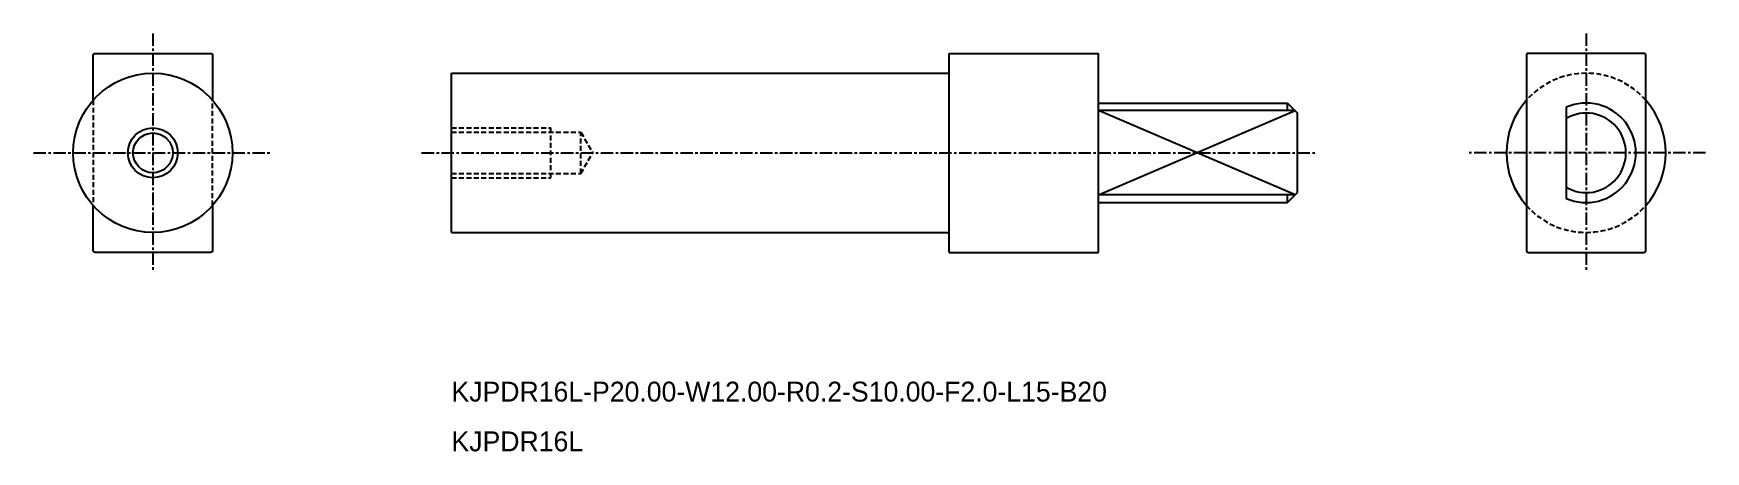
# Model space of a CAD drawing. Extents: x -2358 to -2190, y -942 to -900.
import ezdxf

# ---------------------------------------------------------------- set-up
doc = ezdxf.new("R2010")
doc.units = 0
doc.linetypes.add('CENTER', pattern=[2, 1.25, -0.25, 0.25, -0.25])
doc.linetypes.add('DASHED', pattern=[0.75, 0.5, -0.25])
doc.layers.get('0').update_dxf_attribs({"linetype": 'CONTINUOUS'})
doc.layers.add('CENTER', color=1, linetype='CENTER')

msp = doc.modelspace()

# ---------------------------------------------------------------- linework, layer by layer
at = {"color": 7, "linetype": 'CONTINUOUS'}
for p, q in [((-2266.43, -922.26), (-2266.43, -902.26)), ((-2266.43, -902.26), (-2251.43, -902.26)), ((-2251.43, -922.26), (-2251.43, -902.26)), ((-2316.43, -920.26), (-2316.43, -904.26)), ((-2316.43, -904.26), (-2266.43, -904.26)), ((-2251.43, -907.26), (-2232.43, -907.26)), ((-2231.67, -908.02), (-2251.43, -908.02)), ((-2232.43, -908.02), (-2232.43, -907.26)), ((-2232.43, -907.26), (-2231.43, -908.26)), ((-2231.43, -916.26), (-2231.43, -908.26)), ((-2204.43, -907.67), (-2204.43, -916.84)), ((-2231.67, -916.49), (-2251.43, -916.49)), ((-2251.43, -917.26), (-2232.43, -917.26)), ((-2232.43, -917.26), (-2231.43, -916.26)), ((-2232.43, -917.26), (-2232.43, -916.49)), ((-2316.43, -920.26), (-2266.43, -920.26)), ((-2266.43, -922.26), (-2251.43, -922.26))]:
    msp.add_line(p, q, dxfattribs=at)
at = {"color": 3, "linetype": 'DASHED'}
for p, q in [((-2352.43, -906.97), (-2352.43, -917.55)), ((-2340.43, -917.55), (-2340.43, -906.97)), ((-2316.43, -909.76), (-2306.43, -909.76)), ((-2316.43, -910.19), (-2303.43, -910.19)), ((-2306.43, -914.76), (-2306.43, -909.76)), ((-2303.43, -914.32), (-2303.43, -910.19)), ((-2303.43, -910.19), (-2302.24, -912.26)), ((-2303.43, -914.32), (-2302.24, -912.26)), ((-2316.43, -914.32), (-2303.43, -914.32)), ((-2316.43, -914.76), (-2306.43, -914.76))]:
    msp.add_line(p, q, dxfattribs=at)
at = {"color": 3, "linetype": 'CONTINUOUS'}
for p, q in [((-2231.67, -916.49), (-2251.43, -908.02)), ((-2251.43, -916.49), (-2231.67, -908.02))]:
    msp.add_line(p, q, dxfattribs=at)
at = {"color": 7, "linetype": 'CONTINUOUS'}
for points in [[(-2352.43, -906.97), (-2352.43, -902.46, -0.414214), (-2352.23, -902.26), (-2340.63, -902.26, -0.414214), (-2340.43, -902.46), (-2340.43, -906.97)], [(-2340.43, -917.55), (-2340.43, -922.06, -0.414214), (-2340.63, -922.26), (-2352.23, -922.26, -0.414214), (-2352.43, -922.06), (-2352.43, -917.55)]]:
    msp.add_lwpolyline(points, format="xyb", dxfattribs=at)
msp.add_lwpolyline([(-2208.23, -922.26), (-2196.63, -922.26, 0.414214), (-2196.43, -922.06), (-2196.43, -902.46, 0.414214), (-2196.63, -902.26), (-2208.23, -902.26, 0.414214), (-2208.43, -902.46), (-2208.43, -922.06, 0.414214)], format="xyb", close=True, dxfattribs=at)
for radius in [8, 2]:
    msp.add_circle((-2346.43, -912.26), radius, dxfattribs=at)
at = {"color": 3, "linetype": 'CONTINUOUS'}
msp.add_circle((-2346.43, -912.26), 2.5, dxfattribs=at)
at = {"color": 3, "linetype": 'DASHED'}
for start, end in [(41.4096, 138.5904), (221.4096, 318.5904)]:
    msp.add_arc((-2202.43, -912.26), 8, start, end, dxfattribs=at)
at = {"color": 7, "linetype": 'CONTINUOUS'}
for radius, start, end in [(8, 138.5904, 221.4096), (8, 318.5904, 41.4096), (5, 246.4218, 113.5782), (4, 240, 120)]:
    msp.add_arc((-2202.43, -912.26), radius, start, end, dxfattribs=at)
at = {"layer": 'CENTER', "color": 1, "linetype": 'CENTER'}
for p, q in [((-2346.43, -900.26), (-2346.43, -924.26)), ((-2202.43, -900.26), (-2202.43, -924.26)), ((-2358.43, -912.26), (-2334.43, -912.26)), ((-2190.43, -912.26), (-2214.43, -912.26))]:
    msp.add_line(p, q, dxfattribs=at)
at = {"layer": 'CENTER'}
msp.add_line((-2319.43, -912.26), (-2229.43, -912.26), dxfattribs=at)

# ---------------------------------------------------------------- texts
at = {"color": 7, "linetype": 'CONTINUOUS'}
for s, p in [('KJPDR16L-P20.00-W12.00-R0.2-S10.00-F2.0-L15-B20', (-2316.43, -937.26)), ('KJPDR16L', (-2316.43, -942.26))]:
    msp.add_text(s, height=2, dxfattribs=at).set_placement(p)

doc.saveas('drawing.dxf')
